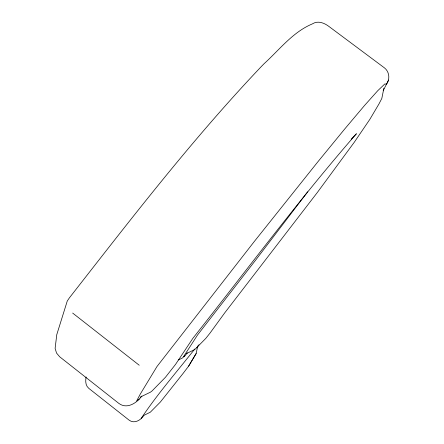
<?xml version="1.0" encoding="UTF-8"?>
<svg xmlns="http://www.w3.org/2000/svg" width="444" height="444" viewBox="0 0 444 444"><rect width="100%" height="100%" fill="white"/><g stroke="black" fill="none" stroke-linecap="round" stroke-linejoin="round"><path stroke-width="0.67" d="M139.261 399.045L136.658 400.982L140.237 394.15L157.026 366.466L254.251 241.558L317.726 161.977L344.705 129.004L364.535 105.489L377.727 90.726L384.859 83.927L386.485 84.221C390.187 79.215 389.444 71.773 384.476 67.893L329.365 26.779C324.575 23.016 317.998 20.23 312.332 23.909C292.751 32.09 279.426 49.789 264.091 63.703L261.505 66.356C192.346 139.127 131.102 218.842 69.381 297.869L67.266 301.01L56.771 334.648L55.117 348.39L56.543 353.063L59.679 356.782L118.781 403.352C126.973 409.584 136.774 403.03 141.875 396.048M86.086 376.967C85.409 380.963 85.348 385.586 88.822 388.383L129.032 420.091C134.31 424.175 140.693 420.218 143.867 415.484M383.882 88.201L381.812 98.479L378.904 104.046L369.846 119.347L354.229 142.319L317.366 192.452L224.686 312.92L210.029 333.083L205.783 338.406L195.038 349.317M143.318 415.639L150.333 412.187L160.306 402.103L183.1 373.41L188.639 366.122L196.137 353.557L197.719 346.004M141.159 418.426C157.387 394.122 176.718 371.9 194.816 348.951M383.178 90.72L388.544 80.087M198.984 344.705L196.859 347.857M188.639 366.122L196.137 353.557M307.659 191.791L255.972 259.69L197.613 334.893L183.622 356.571L184.904 355.783L187.412 352.858M351.198 139.155L356.432 133.744C299.051 199.578 246.981 269.835 192.863 338.328L175.535 364.407L165.434 377.283L152.092 390.914L150.438 392.169L140.138 397.164M184.904 355.783L182.151 358.197L178.266 359.923M186.291 353.635L194.239 349.805M72.655 313.07L139.222 365.234"/></g></svg>
